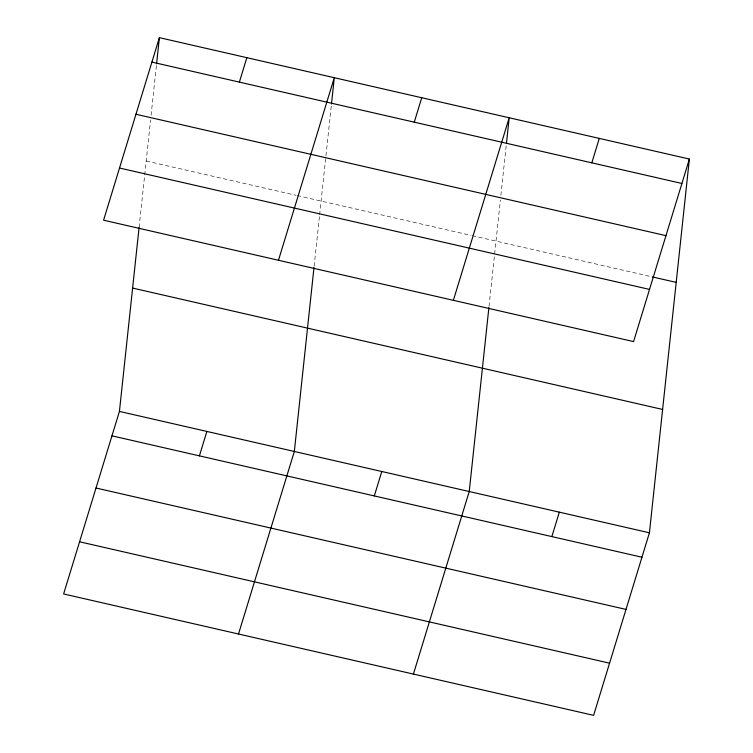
<?xml version="1.0" encoding="UTF-8"?>
<svg xmlns="http://www.w3.org/2000/svg" width="753" height="753" viewBox="0 0 753 753"><rect width="100%" height="100%" fill="white"/><g stroke="black" fill="none" stroke-linecap="round" stroke-linejoin="round"><path stroke-width="0.56" stroke-dasharray="3.77 2.82" d="M139.098 227.387L150.591 119.878M151.08 115.313L156.455 65.059M314.123 266.308L319.507 215.932M319.63 214.784L331.358 105.119M489.026 306.367L500.397 199.997M500.886 195.422L506.251 145.178M146.195 160.991L296.117 195.328M297.247 195.582L471.011 235.388M472.15 235.642L651.11 276.633"/><path stroke-width="1.13" d="M689.381 159.043L633.574 341.589L103.575 220.205L159.382 37.65L689.381 159.043L649.425 532.795L593.618 715.35L63.619 593.957L119.426 411.411L139.098 227.387M156.577 63.92L159.382 37.65M314.001 267.447L294.329 451.471L238.513 634.017M331.48 103.98L334.285 77.71L278.469 260.265M488.904 307.506L469.232 491.521L413.416 674.076M506.496 142.891L509.188 117.769L453.372 300.315M239.369 82.115L246.833 57.68M199.404 455.866L206.877 431.441M414.263 122.165L421.736 97.739M374.307 495.926L381.78 471.5M591.811 162.836L599.284 138.401M551.855 536.588L559.328 512.162M151.918 62.085L681.917 183.468M135.964 114.258L665.963 235.651M652.249 276.897L676.194 282.375M119.529 168.023L649.528 289.416M132.613 288.07L662.612 409.453M119.426 411.411L649.425 532.795M111.962 435.836L641.961 557.229M96.008 488.019L626.007 609.412M79.573 541.784L609.572 663.167"/></g></svg>
